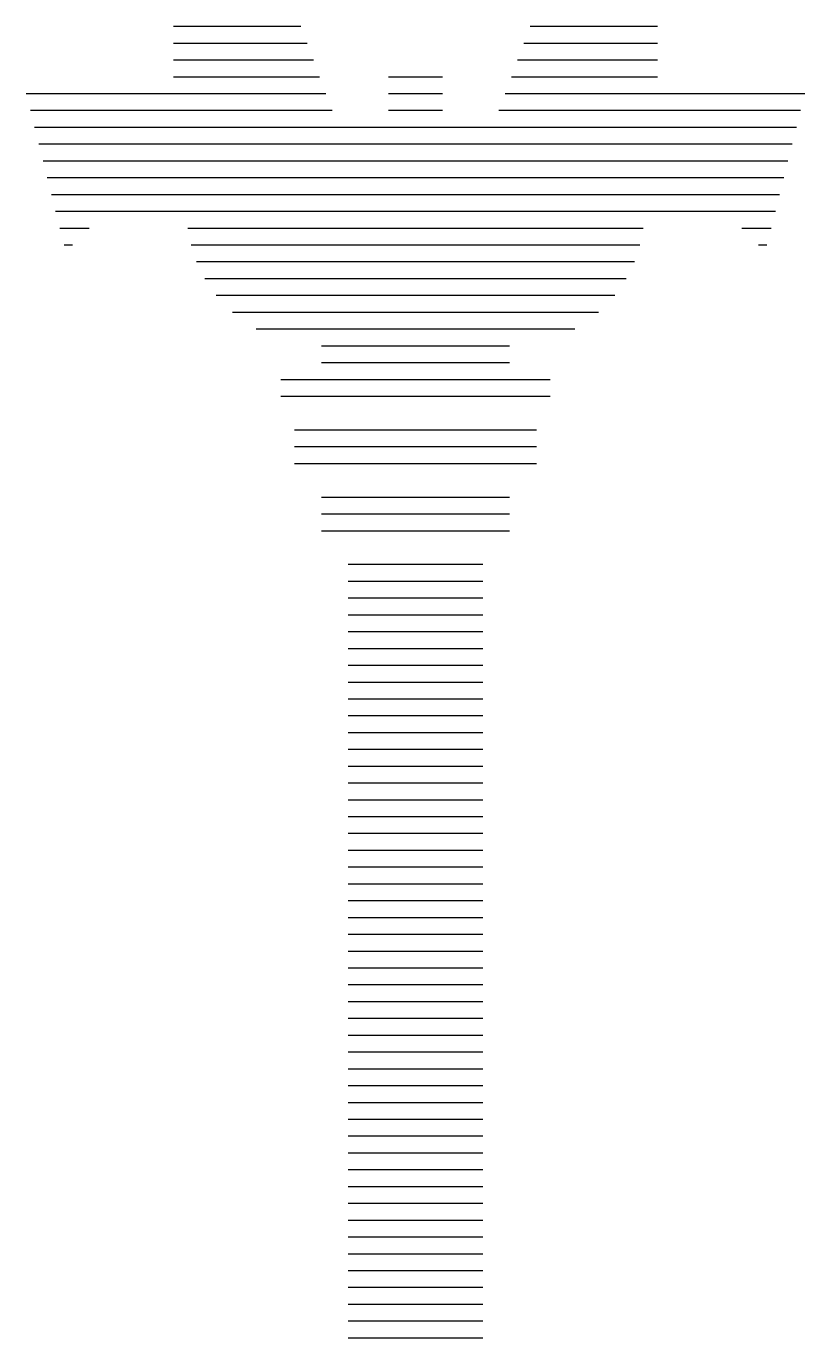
# Paper-space layout 'Layout1' of a CAD drawing. Extents: x 17.11 to 22.89, y 43.12 to 52.88.
import ezdxf

# ---------------------------------------------------------------- set-up
doc = ezdxf.new("R2010")
doc.units = 0
doc.layers.get('0').update_dxf_attribs({"linetype": 'CONTINUOUS'})
doc.layers.add('ROOD', color=1, linetype='CONTINUOUS')

# ---------------------------------------------------------------- blocks, each defined once
blk = doc.blocks.new('*X')
at = {"color": 0}
for p, q in [((18.2, 52.875), (19.1469, 52.875)), ((20.8531, 52.875), (21.8, 52.875)), ((18.2, 52.75), (19.1938, 52.75)), ((20.8062, 52.75), (21.8, 52.75)), ((18.2, 52.625), (19.2406, 52.625)), ((20.7594, 52.625), (21.8, 52.625)), ((18.2, 52.5), (19.2875, 52.5)), ((19.8, 52.5), (20.2, 52.5)), ((20.7125, 52.5), (21.8, 52.5)), ((17.1062, 52.375), (17.405, 52.375)), ((17.405, 52.375), (19.3344, 52.375)), ((19.8, 52.375), (20.2, 52.375)), ((20.6656, 52.375), (22.595, 52.375)), ((22.595, 52.375), (22.8938, 52.375)), ((17.1375, 52.25), (17.43, 52.25)), ((17.43, 52.25), (19.3813, 52.25)), ((19.8, 52.25), (20.2, 52.25)), ((20.6187, 52.25), (22.57, 52.25)), ((22.57, 52.25), (22.8625, 52.25)), ((17.1687, 52.125), (17.455, 52.125)), ((17.455, 52.125), (22.545, 52.125)), ((22.545, 52.125), (22.8313, 52.125)), ((17.2, 52), (17.48, 52)), ((17.48, 52), (22.52, 52)), ((22.52, 52), (22.8, 52)), ((17.2312, 51.875), (17.505, 51.875)), ((17.505, 51.875), (22.495, 51.875)), ((22.495, 51.875), (22.7688, 51.875)), ((17.2625, 51.75), (17.53, 51.75)), ((17.53, 51.75), (22.47, 51.75)), ((22.47, 51.75), (22.7375, 51.75)), ((17.2937, 51.625), (17.555, 51.625)), ((17.555, 51.625), (22.445, 51.625)), ((22.445, 51.625), (22.7063, 51.625)), ((17.325, 51.5), (17.58, 51.5)), ((17.58, 51.5), (22.42, 51.5)), ((22.42, 51.5), (22.675, 51.5)), ((17.3562, 51.375), (17.575, 51.375)), ((18.3078, 51.375), (21.6922, 51.375)), ((22.425, 51.375), (22.6437, 51.375)), ((17.3875, 51.25), (17.45, 51.25)), ((18.3318, 51.25), (21.6682, 51.25)), ((22.55, 51.25), (22.6125, 51.25)), ((18.373, 51.125), (21.627, 51.125)), ((18.434, 51), (21.566, 51)), ((18.5194, 50.875), (21.4806, 50.875)), ((18.6386, 50.75), (21.3614, 50.75)), ((18.8159, 50.625), (21.1841, 50.625)), ((19.3, 50.5), (20.7, 50.5)), ((19.3, 50.375), (20.7, 50.375)), ((19, 50.25), (21, 50.25)), ((19, 50.125), (21, 50.125)), ((19.1, 49.875), (20.9, 49.875)), ((19.1, 49.75), (20.9, 49.75)), ((19.1, 49.625), (20.9, 49.625)), ((19.3, 49.375), (20.7, 49.375)), ((19.3, 49.25), (20.7, 49.25)), ((19.3, 49.125), (20.7, 49.125)), ((19.5, 48.875), (20.5, 48.875)), ((19.5, 48.75), (20.5, 48.75)), ((19.5, 48.625), (20.5, 48.625)), ((19.5, 48.5), (20.5, 48.5)), ((19.5, 48.375), (20.5, 48.375)), ((19.5, 48.25), (20.5, 48.25)), ((19.5, 48.125), (20.5, 48.125)), ((19.5, 48), (20.5, 48)), ((19.5, 47.875), (20.5, 47.875)), ((19.5, 47.75), (20.5, 47.75)), ((19.5, 47.625), (20.5, 47.625)), ((19.5, 47.5), (20.5, 47.5)), ((19.5, 47.375), (20.5, 47.375)), ((19.5, 47.25), (20.5, 47.25)), ((19.5, 47.125), (20.5, 47.125)), ((19.5, 47), (20.5, 47)), ((19.5, 46.875), (20.5, 46.875)), ((19.5, 46.75), (20.5, 46.75)), ((19.5, 46.625), (20.5, 46.625)), ((19.5, 46.5), (20.5, 46.5)), ((19.5, 46.375), (20.5, 46.375)), ((19.5, 46.25), (20.5, 46.25)), ((19.5, 46.125), (20.5, 46.125)), ((19.5, 46), (20.5, 46)), ((19.5, 45.875), (20.5, 45.875)), ((19.5, 45.75), (20.5, 45.75)), ((19.5, 45.625), (20.5, 45.625)), ((19.5, 45.5), (20.5, 45.5)), ((19.5, 45.375), (20.5, 45.375)), ((19.5, 45.25), (20.5, 45.25)), ((19.5, 45.125), (20.5, 45.125)), ((19.5, 45), (20.5, 45)), ((19.5, 44.875), (20.5, 44.875)), ((19.5, 44.75), (20.5, 44.75)), ((19.5, 44.625), (20.5, 44.625)), ((19.5, 44.5), (20.5, 44.5)), ((19.5, 44.375), (20.5, 44.375)), ((19.5, 44.25), (20.5, 44.25)), ((19.5, 44.125), (20.5, 44.125)), ((19.5, 44), (20.5, 44)), ((19.5, 43.875), (20.5, 43.875)), ((19.5, 43.75), (20.5, 43.75)), ((19.5, 43.625), (20.5, 43.625)), ((19.5, 43.5), (20.5, 43.5)), ((19.5, 43.375), (20.5, 43.375)), ((19.5, 43.25), (20.5, 43.25)), ((19.5, 43.125), (20.5, 43.125))]:
    blk.add_line(p, q, dxfattribs=at)

psp = doc.layouts.get("Layout1")

# ---------------------------------------------------------------- block references
at = {"layer": 'ROOD', "color": 0}
psp.add_blockref('*X', (0, 0), dxfattribs=at)
psp.add_blockref('*X', (0, 0), dxfattribs=at)
psp.add_blockref('*X', (0, 0), dxfattribs=at)
psp.add_blockref('*X', (0, 0), dxfattribs=at)
psp.add_blockref('*X', (0, 0), dxfattribs=at)
psp.add_blockref('*X', (0, 0), dxfattribs=at)
psp.add_blockref('*X', (0, 0), dxfattribs=at)

doc.saveas('drawing.dxf')
